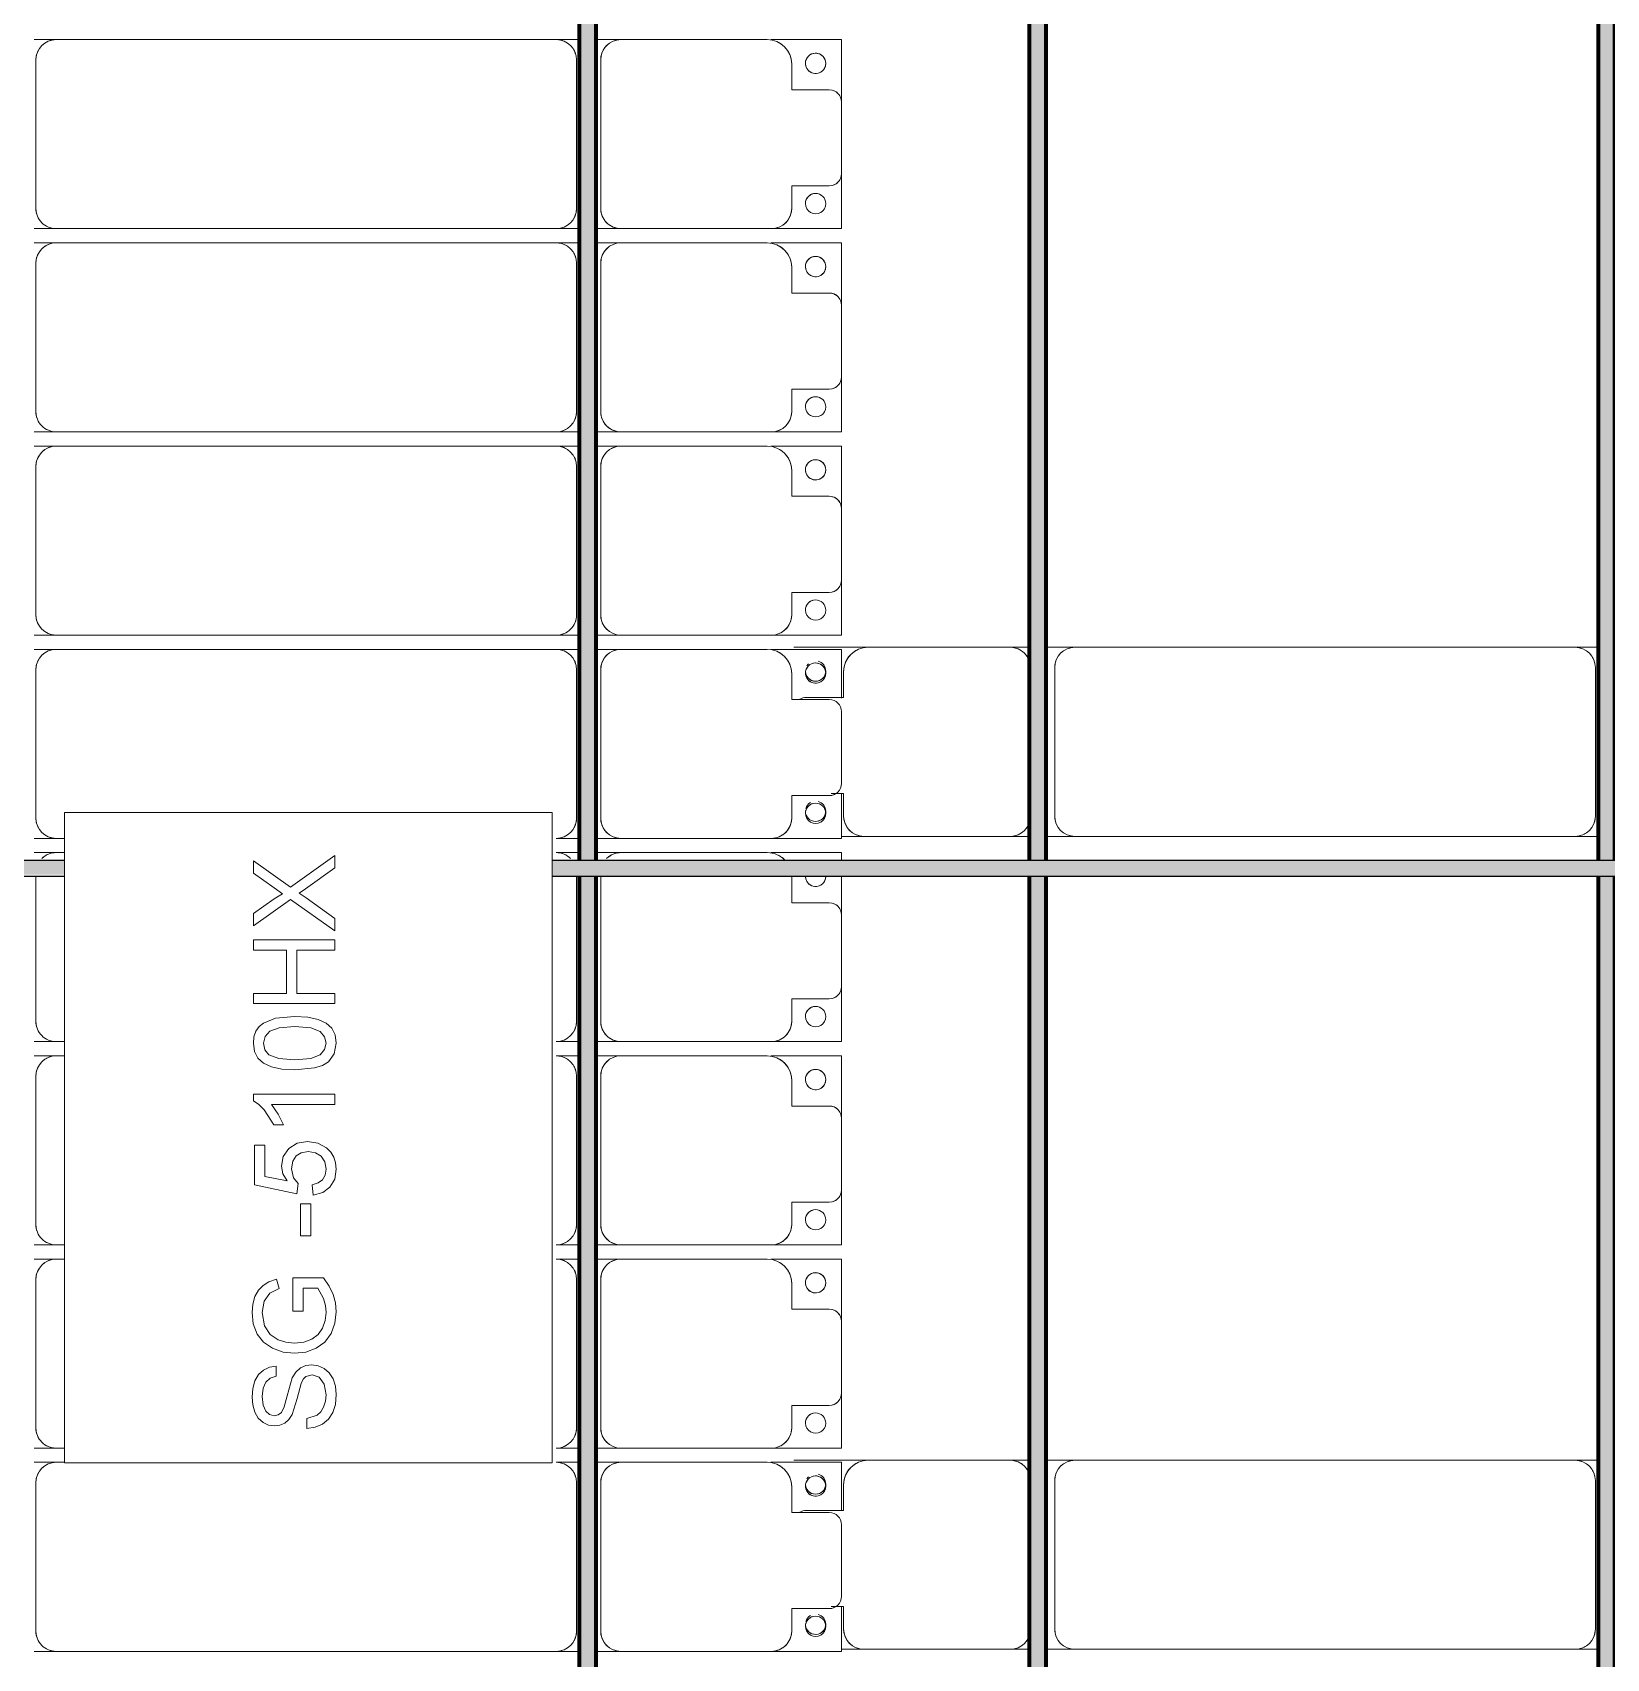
# Model space of a CAD drawing. Header units: millimetres. Extents: x -268744 to 115753, y -96240 to -10461.
# Drawn here: x -184413 to -180539, y -48571 to -44571 of the extents above; entities that cross this region are included whole.
import ezdxf

# ---------------------------------------------------------------- set-up
doc = ezdxf.new("R2010")
doc.units = ezdxf.units.MM
doc.layers.add('A-GENM', color=13, linetype='Continuous', lineweight=9)
doc.layers.add('S-BEAM', color=12, linetype='Continuous', lineweight=9)

# ---------------------------------------------------------------- blocks, each defined once
blk = doc.blocks.new('Dầm C52 - Hộp 40x60-V26-KHUNG KẾT CẤU BÈ PIN 1')
at = {"layer": 'S-BEAM', "lineweight": 25}
h = blk.add_hatch(color=4, dxfattribs=at)
h.paths.add_polyline_path([(-145811, -20), (-73437.3, -15.7), (-73437.3, 20), (-145811, 20), (-145811, -15.7)])
h.paths.add_polyline_path([(-72237.3, -20), (-593.6, -15.7), (-593.6, 20), (-72237.3, 20), (-72237.3, -15.7)])
h.paths.add_polyline_path([(606.4, -20), (72250.2, -15.7), (72250.2, 20), (606.4, 20), (606.4, -15.7)])
h.paths.add_polyline_path([(73450.2, -20), (144462.7, -15.7), (144462.7, 20), (73450.2, 20), (73450.2, -15.7)])
h.paths.add_polyline_path([(145662.7, -20), (145811, -15.7), (145811, 20), (145662.7, 20), (145662.7, -15.7)])
at = {"layer": 'S-BEAM', "color": 4, "lineweight": 25}
for p, q in [((-145811, 20), (-73437.3, 20)), ((-72237.3, 20), (-593.6, 20)), ((-73437.3, -20), (-145811, -20)), ((-593.6, -20), (-72237.3, -20))]:
    blk.add_line(p, q, dxfattribs=at)
blk = doc.blocks.new('Dải phao đi lại kèm đỡ invester - DẢI PHAO ĐI LẠI-102783-KHUNG KẾT CẤU BÈ PIN 1')
at = {"layer": 'A-GENM', "color": 7}
for p, q in [((24258.4, 1312.2), (24411.8, 1312.2)), ((24258.4, 1138.2), (24258.4, 1312.2)), ((24258.4, 1312.2), (24258.4, 1138.2)), ((24411.8, 1312.2), (24258.4, 1312.2)), ((24381.8, 1282.2), (24381.8, 1189.7)), ((24588.2, 1312.2), (24411.8, 1312.2)), ((24588.2, 1312.2), (24723.4, 1312.2)), ((24723.4, 1312.2), (24588.2, 1312.2)), ((24618.2, 1189.7), (24618.2, 1282.2)), ((24723.4, 1312.2), (24723.4, 1139.7)), ((24723.4, 1139.7), (24723.4, 1312.2)), ((24758.4, 1312.2), (24911.8, 1312.2)), ((24758.4, 1138.2), (24758.4, 1312.2)), ((24758.4, 1312.2), (24758.4, 1138.2)), ((24911.8, 1312.2), (24758.4, 1312.2)), ((24881.8, 1282.2), (24881.8, 1189.7)), ((25088.2, 1312.2), (24911.8, 1312.2)), ((25088.2, 1312.2), (25223.4, 1312.2)), ((25223.4, 1312.2), (25088.2, 1312.2)), ((25118.2, 1189.7), (25118.2, 1282.2)), ((25223.4, 1312.2), (25223.4, 1139.7)), ((25223.4, 1139.7), (25223.4, 1312.2)), ((25258.4, 1312.2), (25411.8, 1312.2)), ((25258.4, 1138.2), (25258.4, 1312.2)), ((25258.4, 1312.2), (25258.4, 1138.2)), ((25411.8, 1312.2), (25258.4, 1312.2)), ((25381.8, 1282.2), (25381.8, 1189.7)), ((25588.2, 1312.2), (25411.8, 1312.2)), ((25588.2, 1312.2), (25723.4, 1312.2)), ((25723.4, 1312.2), (25588.2, 1312.2)), ((25618.2, 1189.7), (25618.2, 1282.2)), ((25723.4, 1312.2), (25723.4, 1139.7)), ((25723.4, 1139.7), (25723.4, 1312.2)), ((25758.4, 1312.2), (25878.1, 1312.2)), ((25758.4, 1138.2), (25758.4, 1312.2)), ((25758.4, 1312.2), (25758.4, 1138.2)), ((25878.1, 1312.2), (25758.4, 1312.2)), ((25881.8, 1282.2), (25881.8, 1189.7)), ((26088.2, 1312.2), (25911.8, 1312.2)), ((26111.9, 1312.2), (26223.4, 1312.2)), ((26223.4, 1312.2), (26111.9, 1312.2)), ((26118.2, 1189.7), (26118.2, 1282.2)), ((26223.4, 1312.2), (26223.4, 1139.7)), ((26223.4, 1139.7), (26223.4, 1312.2)), ((26258.4, 1312.2), (26276.8, 1312.2)), ((26258.4, 1138.2), (26258.4, 1312.2)), ((26258.4, 1312.2), (26258.4, 1138.2)), ((26276.8, 1312.2), (26258.4, 1312.2)), ((26316.8, 1312.2), (26411.8, 1312.2)), ((26411.8, 1312.2), (26316.8, 1312.2)), ((26381.8, 1282.2), (26381.8, 1189.7)), ((26588.2, 1312.2), (26411.8, 1312.2)), ((26588.2, 1312.2), (26723.4, 1312.2)), ((26723.4, 1312.2), (26588.2, 1312.2)), ((26618.2, 1189.7), (26618.2, 1282.2)), ((26723.4, 1312.2), (26723.4, 1139.7)), ((26723.4, 1139.7), (26723.4, 1312.2)), ((26758.4, 1312.2), (26911.8, 1312.2)), ((26758.4, 1138.2), (26758.4, 1312.2)), ((26758.4, 1312.2), (26758.4, 1138.2)), ((26911.8, 1312.2), (26758.4, 1312.2)), ((26881.8, 1282.2), (26881.8, 1189.7)), ((27088.2, 1312.2), (26911.8, 1312.2)), ((27088.2, 1312.2), (27223.4, 1312.2)), ((27223.4, 1312.2), (27088.2, 1312.2)), ((27118.2, 1189.7), (27118.2, 1282.2)), ((27223.4, 1312.2), (27223.4, 1139.7)), ((27223.4, 1139.7), (27223.4, 1312.2)), ((27258.4, 1312.2), (27411.8, 1312.2)), ((27258.4, 1138.2), (27258.4, 1312.2)), ((27258.4, 1312.2), (27258.4, 1138.2)), ((27411.8, 1312.2), (27258.4, 1312.2)), ((27381.8, 1282.2), (27381.8, 1189.7)), ((27588.2, 1312.2), (27411.8, 1312.2)), ((27588.2, 1312.2), (27723.4, 1312.2)), ((27723.4, 1312.2), (27588.2, 1312.2)), ((27618.2, 1189.7), (27618.2, 1282.2)), ((27723.4, 1312.2), (27723.4, 1139.7)), ((27723.4, 1139.7), (27723.4, 1312.2)), ((27758.4, 1312.2), (27878.1, 1312.2)), ((27758.4, 1138.2), (27758.4, 1312.2)), ((27758.4, 1312.2), (27758.4, 1138.2)), ((27878.1, 1312.2), (27758.4, 1312.2)), ((27881.8, 1282.2), (27881.8, 1189.7)), ((28088.2, 1312.2), (27911.8, 1312.2)), ((28111.9, 1312.2), (28223.4, 1312.2)), ((28223.4, 1312.2), (28111.9, 1312.2)), ((28118.2, 1189.7), (28118.2, 1282.2)), ((28223.4, 1312.2), (28223.4, 1139.7)), ((28223.4, 1139.7), (28223.4, 1312.2)), ((24381.8, 1189.7), (24318.4, 1189.7)), ((24673.4, 1189.7), (24618.2, 1189.7)), ((24881.8, 1189.7), (24818.4, 1189.7)), ((25173.4, 1189.7), (25118.2, 1189.7)), ((25381.8, 1189.7), (25318.4, 1189.7)), ((25673.4, 1189.7), (25618.2, 1189.7)), ((25881.8, 1189.7), (25818.4, 1189.7)), ((26173.4, 1189.7), (26118.2, 1189.7)), ((26381.8, 1189.7), (26318.4, 1189.7)), ((26673.4, 1189.7), (26618.2, 1189.7)), ((26881.8, 1189.7), (26818.4, 1189.7)), ((27173.4, 1189.7), (27118.2, 1189.7)), ((27381.8, 1189.7), (27318.4, 1189.7)), ((27673.4, 1189.7), (27618.2, 1189.7)), ((27881.8, 1189.7), (27818.4, 1189.7)), ((28173.4, 1189.7), (28118.2, 1189.7)), ((24258.4, 1129.7), (24258.4, 769.7)), ((24723.4, 769.7), (24723.4, 1139.7)), ((24758.4, 1129.7), (24758.4, 769.7)), ((25223.4, 769.7), (25223.4, 1139.7)), ((25258.4, 1129.7), (25258.4, 769.7)), ((25723.4, 769.7), (25723.4, 1139.7)), ((25758.4, 1129.7), (25758.4, 769.7)), ((26223.4, 769.7), (26223.4, 1139.7)), ((26258.4, 1129.7), (26258.4, 769.7)), ((26723.4, 769.7), (26723.4, 1139.7)), ((26758.4, 1129.7), (26758.4, 769.7)), ((27223.4, 769.7), (27223.4, 1139.7)), ((27258.4, 1129.7), (27258.4, 769.7)), ((27723.4, 769.7), (27723.4, 1139.7)), ((27758.4, 1129.7), (27758.4, 769.7)), ((28223.4, 769.7), (28223.4, 1139.7)), ((24258.4, 707.6), (24258.4, 769.7)), ((24258.4, 707.6), (24258.4, 769.7)), ((24723.4, 769.7), (24723.4, 707.6)), ((24723.4, 769.7), (24723.4, 707.6)), ((24758.4, 707.6), (24758.4, 769.7)), ((24758.4, 707.6), (24758.4, 769.7)), ((25223.4, 769.7), (25223.4, 707.6)), ((25223.4, 769.7), (25223.4, 707.6)), ((25258.4, 707.6), (25258.4, 769.7)), ((25258.4, 707.6), (25258.4, 769.7)), ((25723.4, 769.7), (25723.4, 707.6)), ((25723.4, 769.7), (25723.4, 707.6)), ((25758.4, 707.6), (25758.4, 769.7)), ((25758.4, 707.6), (25758.4, 769.7)), ((26223.4, 769.7), (26223.4, 707.6)), ((26223.4, 769.7), (26223.4, 707.6)), ((26258.4, 707.6), (26258.4, 769.7)), ((26258.4, 707.6), (26258.4, 769.7)), ((26723.4, 769.7), (26723.4, 707.6)), ((26723.4, 769.7), (26723.4, 707.6)), ((26758.4, 707.6), (26758.4, 769.7)), ((26758.4, 707.6), (26758.4, 769.7)), ((27223.4, 769.7), (27223.4, 707.6)), ((27223.4, 769.7), (27223.4, 707.6)), ((27258.4, 707.6), (27258.4, 769.7)), ((27258.4, 707.6), (27258.4, 769.7)), ((27723.4, 769.7), (27723.4, 707.6)), ((27723.4, 769.7), (27723.4, 707.6)), ((27758.4, 707.6), (27758.4, 769.7)), ((27758.4, 707.6), (27758.4, 769.7)), ((28223.4, 769.7), (28223.4, 707.6)), ((28223.4, 769.7), (28223.4, 707.6)), ((24308.4, 719.7), (24673.4, 719.7)), ((24808.4, 719.7), (25173.4, 719.7)), ((25308.4, 719.7), (25673.4, 719.7)), ((25808.4, 719.7), (26173.4, 719.7)), ((26316.8, 719.7), (26673.4, 719.7)), ((26808.4, 719.7), (27173.4, 719.7)), ((27308.4, 719.7), (27673.4, 719.7)), ((27808.4, 719.7), (28173.4, 719.7)), ((24258.4, 610.3), (24258.4, 667.6)), ((24258.4, 610.3), (24258.4, 667.6)), ((24673.4, 660.3), (24308.4, 660.3)), ((24723.4, 667.6), (24723.4, 610.3)), ((24723.4, 667.6), (24723.4, 610.3)), ((24758.4, 610.3), (24758.4, 667.6)), ((24758.4, 610.3), (24758.4, 667.6)), ((25173.4, 660.3), (24808.4, 660.3)), ((25223.4, 667.6), (25223.4, 610.3)), ((25223.4, 667.6), (25223.4, 610.3)), ((25258.4, 610.3), (25258.4, 667.6)), ((25258.4, 610.3), (25258.4, 667.6)), ((25673.4, 660.3), (25308.4, 660.3)), ((25723.4, 667.6), (25723.4, 610.3)), ((25723.4, 667.6), (25723.4, 610.3)), ((25758.4, 610.3), (25758.4, 667.6)), ((25758.4, 610.3), (25758.4, 667.6)), ((26173.4, 660.3), (25808.4, 660.3)), ((26223.4, 667.6), (26223.4, 610.3)), ((26223.4, 667.6), (26223.4, 610.3)), ((26258.4, 610.3), (26258.4, 667.6)), ((26258.4, 610.3), (26258.4, 667.6)), ((26673.4, 660.3), (26316.8, 660.3)), ((26723.4, 667.6), (26723.4, 610.3)), ((26723.4, 667.6), (26723.4, 610.3)), ((26758.4, 610.3), (26758.4, 667.6)), ((26758.4, 610.3), (26758.4, 667.6)), ((27173.4, 660.3), (26808.4, 660.3)), ((27223.4, 667.6), (27223.4, 610.3)), ((27223.4, 667.6), (27223.4, 610.3)), ((27258.4, 610.3), (27258.4, 667.6)), ((27258.4, 610.3), (27258.4, 667.6)), ((27673.4, 660.3), (27308.4, 660.3)), ((27723.4, 667.6), (27723.4, 610.3)), ((27723.4, 667.6), (27723.4, 610.3)), ((27758.4, 610.3), (27758.4, 667.6)), ((27758.4, 610.3), (27758.4, 667.6)), ((28173.4, 660.3), (27808.4, 660.3)), ((28223.4, 667.6), (28223.4, 610.3)), ((28223.4, 667.6), (28223.4, 610.3)), ((24258.4, 610.3), (24258.4, -620.3)), ((24723.4, -620.3), (24723.4, 610.3)), ((24758.4, 610.3), (24758.4, -620.3)), ((25223.4, -620.3), (25223.4, 610.3)), ((25258.4, 610.3), (25258.4, -620.3)), ((25723.4, -620.3), (25723.4, 610.3)), ((25758.4, 610.3), (25758.4, -620.3)), ((28223.4, -620.3), (28223.4, 610.3)), ((26223.4, -620.3), (26223.4, -600)), ((26258.4, -600), (26258.4, -620.3)), ((26723.4, -620.3), (26723.4, -600)), ((26758.4, -600), (26758.4, -620.3)), ((27223.4, -620.3), (27223.4, -600)), ((27258.4, -600), (27258.4, -620.3)), ((27723.4, -620.3), (27723.4, -600)), ((27758.4, -600), (27758.4, -620.3)), ((24258.4, -674.8), (24258.4, -620.3)), ((24258.4, -674.8), (24258.4, -620.3)), ((24723.4, -620.3), (24723.4, -674.8)), ((24723.4, -620.3), (24723.4, -674.8)), ((24758.4, -674.8), (24758.4, -620.3)), ((24758.4, -674.8), (24758.4, -620.3)), ((25223.4, -620.3), (25223.4, -674.8)), ((25223.4, -620.3), (25223.4, -674.8)), ((25258.4, -674.8), (25258.4, -620.3)), ((25258.4, -674.8), (25258.4, -620.3)), ((25723.4, -620.3), (25723.4, -674.8)), ((25723.4, -620.3), (25723.4, -674.8)), ((25758.4, -674.8), (25758.4, -620.3)), ((25758.4, -674.8), (25758.4, -620.3)), ((26223.4, -620.3), (26223.4, -674.8)), ((26223.4, -620.3), (26223.4, -674.8)), ((26258.4, -674.8), (26258.4, -620.3)), ((26258.4, -674.8), (26258.4, -620.3)), ((26723.4, -620.3), (26723.4, -674.8)), ((26723.4, -620.3), (26723.4, -674.8)), ((26758.4, -674.8), (26758.4, -620.3)), ((26758.4, -674.8), (26758.4, -620.3)), ((27223.4, -620.3), (27223.4, -674.8)), ((27223.4, -620.3), (27223.4, -674.8)), ((27258.4, -674.8), (27258.4, -620.3)), ((27258.4, -674.8), (27258.4, -620.3)), ((27723.4, -620.3), (27723.4, -674.8)), ((27723.4, -620.3), (27723.4, -674.8)), ((27758.4, -674.8), (27758.4, -620.3)), ((27758.4, -674.8), (27758.4, -620.3)), ((28223.4, -620.3), (28223.4, -674.8)), ((28223.4, -620.3), (28223.4, -674.8)), ((24308.4, -670.3), (24673.4, -670.3)), ((24808.4, -670.3), (25173.4, -670.3)), ((25308.4, -670.3), (25673.4, -670.3)), ((25808.4, -670.3), (26173.4, -670.3)), ((26316.8, -670.3), (26673.4, -670.3)), ((26808.4, -670.3), (27173.4, -670.3)), ((27308.4, -670.3), (27673.4, -670.3)), ((27808.4, -670.3), (28173.4, -670.3))]:
    blk.add_line(p, q, dxfattribs=at)
for centre, radius, start, end in [((24411.8, 1282.2), 30, 90, 180), ((24411.8, 1282.2), 30, 105, 165), ((24411.8, 1282.2), 30, 135, 165), ((24411.8, 1282.2), 30, 135, 165), ((24588.2, 1282.2), 30, 0, 90), ((24588.2, 1282.2), 30, 60, 75), ((24588.2, 1282.2), 30, 15, 75), ((24588.2, 1282.2), 30, 60, 75), ((24588.2, 1282.2), 30, 15, 30), ((24588.2, 1282.2), 30, 15, 30), ((24911.8, 1282.2), 30, 90, 180), ((24911.8, 1282.2), 30, 105, 165), ((24911.8, 1282.2), 30, 135, 165), ((24911.8, 1282.2), 30, 135, 165), ((25088.2, 1282.2), 30, 0, 90), ((25088.2, 1282.2), 30, 60, 75), ((25088.2, 1282.2), 30, 15, 75), ((25088.2, 1282.2), 30, 60, 75), ((25088.2, 1282.2), 30, 15, 30), ((25088.2, 1282.2), 30, 15, 30), ((25411.8, 1282.2), 30, 90, 180), ((25411.8, 1282.2), 30, 105, 165), ((25411.8, 1282.2), 30, 139.6216, 165), ((25411.8, 1282.2), 30, 139.6216, 165), ((25588.2, 1282.2), 30, 0, 90), ((25588.2, 1282.2), 30, 60, 75), ((25588.2, 1282.2), 30, 15, 75), ((25588.2, 1282.2), 30, 60, 75), ((25588.2, 1282.2), 30, 15, 30), ((25588.2, 1282.2), 30, 15, 30), ((25911.8, 1282.2), 30, 90, 180), ((26088.2, 1282.2), 30, 0, 90), ((26088.2, 1282.2), 30, 15, 30), ((26088.2, 1282.2), 30, 15, 30), ((26411.8, 1282.2), 30, 90, 180), ((26411.8, 1282.2), 30, 105, 165), ((26411.8, 1282.2), 30, 135, 165), ((26411.8, 1282.2), 30, 135, 165), ((26588.2, 1282.2), 30, 0, 90), ((26588.2, 1282.2), 30, 60, 75), ((26588.2, 1282.2), 30, 15, 75), ((26588.2, 1282.2), 30, 60, 75), ((26588.2, 1282.2), 30, 15, 30), ((26588.2, 1282.2), 30, 15, 30), ((26911.8, 1282.2), 30, 90, 180), ((26911.8, 1282.2), 30, 105, 165), ((26911.8, 1282.2), 30, 135, 165), ((26911.8, 1282.2), 30, 135, 165), ((27088.2, 1282.2), 30, 0, 90), ((27088.2, 1282.2), 30, 60, 75), ((27088.2, 1282.2), 30, 15, 75), ((27088.2, 1282.2), 30, 60, 75), ((27088.2, 1282.2), 30, 15, 30), ((27088.2, 1282.2), 30, 15, 30), ((27411.8, 1282.2), 30, 90, 180), ((27411.8, 1282.2), 30, 105, 165), ((27411.8, 1282.2), 30, 135, 165), ((27411.8, 1282.2), 30, 135, 165), ((27588.2, 1282.2), 30, 0, 90), ((27588.2, 1282.2), 30, 60, 75), ((27588.2, 1282.2), 30, 15, 75), ((27588.2, 1282.2), 30, 60, 75), ((27588.2, 1282.2), 30, 15, 30), ((27588.2, 1282.2), 30, 15, 30), ((27911.8, 1282.2), 30, 90, 180), ((28088.2, 1282.2), 30, 0, 90), ((28088.2, 1282.2), 30, 15, 30), ((28088.2, 1282.2), 30, 15, 30), ((24316.8, 1248.6), 25, 90, 270), ((24316.8, 1248.6), 25, 90, 255), ((24316.8, 1248.6), 25, 270, 90), ((24316.8, 1248.6), 25, 300, 90), ((24661.8, 1248.6), 25, 90, 270), ((24661.8, 1248.6), 25, 90, 180), ((24661.8, 1248.6), 25, 195, 255), ((24661.8, 1248.6), 25, 270, 90), ((24661.8, 1248.6), 25, 270, 90), ((24816.8, 1248.6), 25, 90, 270), ((24816.8, 1248.6), 25, 90, 255), ((24816.8, 1248.6), 25, 270, 90), ((24816.8, 1248.6), 25, 300, 90), ((25161.8, 1248.6), 25, 90, 270), ((25161.8, 1248.6), 25, 90, 180), ((25161.8, 1248.6), 25, 195, 255), ((25161.8, 1248.6), 25, 270, 90), ((25161.8, 1248.6), 25, 270, 90), ((25316.8, 1248.6), 25, 90, 270), ((25316.8, 1248.6), 25, 90, 255), ((25316.8, 1248.6), 25, 270, 90), ((25316.8, 1248.6), 25, 300, 90), ((25661.8, 1248.6), 25, 90, 270), ((25661.8, 1248.6), 25, 90, 180), ((25661.8, 1248.6), 25, 195, 255), ((25661.8, 1248.6), 25, 270, 90), ((25661.8, 1248.6), 25, 270, 90), ((25816.8, 1248.6), 25, 90, 270), ((25816.8, 1248.6), 25, 90, 255), ((25816.8, 1248.6), 25, 270, 90), ((25816.8, 1248.6), 25, 300, 90), ((26161.8, 1248.6), 25, 90, 270), ((26161.8, 1248.6), 25, 90, 180), ((26161.8, 1248.6), 25, 195, 255), ((26161.8, 1248.6), 25, 270, 90), ((26161.8, 1248.6), 25, 270, 90), ((26316.8, 1248.6), 25, 270, 90), ((26316.8, 1248.6), 25, 300, 90), ((26661.8, 1248.6), 25, 90, 270), ((26661.8, 1248.6), 25, 90, 180), ((26661.8, 1248.6), 25, 195, 255), ((26661.8, 1248.6), 25, 270, 90), ((26661.8, 1248.6), 25, 270, 90), ((26816.8, 1248.6), 25, 90, 270), ((26816.8, 1248.6), 25, 90, 255), ((26816.8, 1248.6), 25, 270, 90), ((26816.8, 1248.6), 25, 300, 90), ((27161.8, 1248.6), 25, 90, 270), ((27161.8, 1248.6), 25, 90, 180), ((27161.8, 1248.6), 25, 195, 255), ((27161.8, 1248.6), 25, 270, 90), ((27161.8, 1248.6), 25, 270, 90), ((27316.8, 1248.6), 25, 90, 270), ((27316.8, 1248.6), 25, 90, 255), ((27316.8, 1248.6), 25, 270, 90), ((27316.8, 1248.6), 25, 300, 90), ((27661.8, 1248.6), 25, 90, 270), ((27661.8, 1248.6), 25, 90, 180), ((27661.8, 1248.6), 25, 195, 255), ((27661.8, 1248.6), 25, 270, 90), ((27661.8, 1248.6), 25, 270, 90), ((27816.8, 1248.6), 25, 90, 270), ((27816.8, 1248.6), 25, 90, 255), ((27816.8, 1248.6), 25, 270, 90), ((27816.8, 1248.6), 25, 300, 90), ((28161.8, 1248.6), 25, 90, 270), ((28161.8, 1248.6), 25, 90, 180), ((28161.8, 1248.6), 25, 195, 255), ((28161.8, 1248.6), 25, 270, 90), ((28161.8, 1248.6), 25, 270, 90), ((24316.8, 1248.6), 25, 270, 285), ((24816.8, 1248.6), 25, 270, 285), ((25316.8, 1248.6), 25, 270, 285), ((25816.8, 1248.6), 25, 270, 285), ((26316.8, 1248.6), 25, 270, 285), ((26816.8, 1248.6), 25, 270, 285), ((27316.8, 1248.6), 25, 270, 285), ((27816.8, 1248.6), 25, 270, 285), ((28161.8, 1248.6), 25, 264.1734, 270), ((24318.4, 1129.7), 60, 90, 180), ((24318.4, 1129.7), 60, 90, 150), ((24673.4, 1139.7), 50, 0, 90), ((24673.4, 1139.7), 50, 15, 90), ((24818.4, 1129.7), 60, 90, 180), ((24818.4, 1129.7), 60, 90, 150), ((25173.4, 1139.7), 50, 0, 90), ((25173.4, 1139.7), 50, 15, 90), ((25318.4, 1129.7), 60, 90, 180), ((25318.4, 1129.7), 60, 90, 150), ((25673.4, 1139.7), 50, 360, 90), ((25673.4, 1139.7), 50, 15, 90), ((25818.4, 1129.7), 60, 90, 180), ((25818.4, 1129.7), 60, 90, 150), ((26173.4, 1139.7), 50, 360, 90), ((26173.4, 1139.7), 50, 15, 90), ((26318.4, 1129.7), 60, 135, 180), ((26318.4, 1129.7), 60, 135, 150), ((26673.4, 1139.7), 50, 360, 90), ((26673.4, 1139.7), 50, 15, 90), ((26818.4, 1129.7), 60, 90, 180), ((26818.4, 1129.7), 60, 90, 150), ((27173.4, 1139.7), 50, 360, 90), ((27173.4, 1139.7), 50, 15, 90), ((27318.4, 1129.7), 60, 90, 180), ((27318.4, 1129.7), 60, 90, 150), ((27673.4, 1139.7), 50, 360, 90), ((27673.4, 1139.7), 50, 15, 90), ((27818.4, 1129.7), 60, 90, 180), ((27818.4, 1129.7), 60, 90, 150), ((28173.4, 1139.7), 50, 360, 90), ((28173.4, 1139.7), 50, 15, 90), ((24308.4, 769.7), 50, 180, 270), ((24673.4, 769.7), 50, 270, 0), ((24808.4, 769.7), 50, 180, 270), ((25173.4, 769.7), 50, 270, 0), ((25308.4, 769.7), 50, 180, 270), ((25673.4, 769.7), 50, 270, 360), ((25808.4, 769.7), 50, 180, 270), ((26173.4, 769.7), 50, 270, 360), ((26308.4, 769.7), 50, 180, 225), ((26673.4, 769.7), 50, 270, 0), ((26808.4, 769.7), 50, 180, 270), ((27173.4, 769.7), 50, 270, 360), ((27308.4, 769.7), 50, 180, 270), ((27673.4, 769.7), 50, 270, 360), ((27808.4, 769.7), 50, 180, 270), ((28173.4, 769.7), 50, 270, 360), ((24308.4, 769.7), 50, 195, 270), ((24673.4, 769.7), 50, 270, 345), ((24808.4, 769.7), 50, 195, 270), ((25173.4, 769.7), 50, 270, 345), ((25308.4, 769.7), 50, 195, 270), ((25673.4, 769.7), 50, 270, 345), ((25808.4, 769.7), 50, 195, 270), ((26173.4, 769.7), 50, 270, 345), ((26308.4, 769.7), 50, 195, 225), ((26673.4, 769.7), 50, 270, 345), ((26808.4, 769.7), 50, 195, 270), ((27173.4, 769.7), 50, 270, 345), ((27308.4, 769.7), 50, 195, 270), ((27673.4, 769.7), 50, 270, 345), ((27808.4, 769.7), 50, 195, 270), ((28173.4, 769.7), 50, 270, 345), ((24308.4, 610.3), 50, 90, 180), ((24308.4, 610.3), 50, 105, 120), ((24673.4, 610.3), 50, 0, 90), ((24673.4, 610.3), 50, 60, 90), ((24808.4, 610.3), 50, 90, 180), ((24808.4, 610.3), 50, 105, 120), ((25173.4, 610.3), 50, 0, 90), ((25173.4, 610.3), 50, 60, 90), ((25308.4, 610.3), 50, 90, 180), ((25308.4, 610.3), 50, 105, 120), ((25673.4, 610.3), 50, 360, 90), ((25673.4, 610.3), 50, 60, 90), ((25808.4, 610.3), 50, 90, 180), ((25808.4, 610.3), 50, 105, 120), ((26173.4, 610.3), 50, 0, 90), ((26173.4, 610.3), 50, 60, 90), ((26308.4, 610.3), 50, 135, 180), ((26673.4, 610.3), 50, 0, 90), ((26673.4, 610.3), 50, 60, 90), ((26808.4, 610.3), 50, 90, 180), ((26808.4, 610.3), 50, 105, 120), ((27173.4, 610.3), 50, 0, 90), ((27173.4, 610.3), 50, 60, 90), ((27308.4, 610.3), 50, 90, 180), ((27308.4, 610.3), 50, 105, 120), ((27673.4, 610.3), 50, 0, 90), ((27673.4, 610.3), 50, 60, 90), ((27808.4, 610.3), 50, 90, 180), ((27808.4, 610.3), 50, 105, 120), ((28173.4, 610.3), 50, 0, 90), ((28173.4, 610.3), 50, 60, 90), ((24308.4, 610.3), 50, 150, 180), ((24673.4, 610.3), 50, 15, 30), ((24808.4, 610.3), 50, 150, 180), ((25173.4, 610.3), 50, 15, 30), ((25308.4, 610.3), 50, 150, 180), ((25673.4, 610.3), 50, 15, 30), ((25808.4, 610.3), 50, 150, 180), ((26173.4, 610.3), 50, 15, 30), ((26308.4, 610.3), 50, 150, 180), ((26673.4, 610.3), 50, 15, 30), ((26808.4, 610.3), 50, 150, 180), ((27173.4, 610.3), 50, 15, 30), ((27308.4, 610.3), 50, 150, 180), ((27673.4, 610.3), 50, 15, 30), ((27808.4, 610.3), 50, 150, 180), ((28173.4, 610.3), 50, 15, 30), ((24308.4, -620.3), 50, 180, 270), ((24308.4, -620.3), 50, 195, 225), ((24673.4, -620.3), 50, 270, 0), ((24673.4, -620.3), 50, 330, 0), ((24808.4, -620.3), 50, 180, 270), ((24808.4, -620.3), 50, 195, 225), ((25173.4, -620.3), 50, 270, 0), ((25173.4, -620.3), 50, 330, 0), ((25308.4, -620.3), 50, 180, 270), ((25308.4, -620.3), 50, 195, 225), ((25673.4, -620.3), 50, 270, 360), ((25673.4, -620.3), 50, 330, 360), ((25808.4, -620.3), 50, 180, 270), ((25808.4, -620.3), 50, 195, 225), ((26173.4, -620.3), 50, 270, 360), ((26173.4, -620.3), 50, 330, 360), ((26308.4, -620.3), 50, 180, 225), ((26308.4, -620.3), 50, 195, 225), ((26673.4, -620.3), 50, 270, 0), ((26673.4, -620.3), 50, 330, 0), ((26808.4, -620.3), 50, 180, 270), ((26808.4, -620.3), 50, 195, 226.6449), ((27173.4, -620.3), 50, 270, 0), ((27173.4, -620.3), 50, 330, 0), ((27308.4, -620.3), 50, 180, 270), ((27308.4, -620.3), 50, 195, 225), ((27673.4, -620.3), 50, 270, 0), ((27673.4, -620.3), 50, 330, 0), ((27808.4, -620.3), 50, 180, 270), ((27808.4, -620.3), 50, 195, 225), ((28173.4, -620.3), 50, 270, 0), ((28173.4, -620.3), 50, 330, 0), ((24308.4, -620.3), 50, 240, 270), ((24673.4, -620.3), 50, 270, 300), ((24808.4, -620.3), 50, 240, 270), ((25173.4, -620.3), 50, 270, 300), ((25308.4, -620.3), 50, 240, 270), ((25673.4, -620.3), 50, 270, 300), ((25808.4, -620.3), 50, 240, 270), ((26173.4, -620.3), 50, 270, 300), ((26673.4, -620.3), 50, 270, 300), ((26808.4, -620.3), 50, 240, 270), ((27173.4, -620.3), 50, 270, 300), ((27308.4, -620.3), 50, 240, 270), ((27673.4, -620.3), 50, 270, 300), ((27808.4, -620.3), 50, 240, 270), ((28173.4, -620.3), 50, 270, 300)]:
    blk.add_arc(centre, radius, start, end, dxfattribs=at)
blk = doc.blocks.new('Dầm C52 - Dầm C52-102503-KHUNG KẾT CẤU BÈ PIN 1')
at = {"layer": 'S-BEAM', "lineweight": 140}
h = blk.add_hatch(color=1, dxfattribs=at)
h.paths.add_polyline_path([(-25480.9, 20), (-25480.9, -20), (-25440.9, -20), (-25440.9, 20)])
h.paths.add_polyline_path([(-25400.9, 20), (-25400.9, -20), (-19440.9, -20), (-19443, 20), (-24983.5, 20)])
h.paths.add_polyline_path([(-19400.9, 20), (-19400.9, -20), (-13440.9, -20), (-13440.9, 20), (-17596.2, 20)])
h.paths.add_polyline_path([(-13400.9, -20), (-7440.9, -20), (-7440.9, 20), (-13400.9, 20)])
h.paths.add_polyline_path([(-7400.9, -20), (-1440.9, -20), (-1440.9, 20), (-7400.9, 20)])
h.paths.add_polyline_path([(-1400.9, -20), (4559.1, -20), (4559.1, 20), (-1400.9, 20)])
h.paths.add_polyline_path([(4599.1, -20), (10559.1, -20), (10559.1, 20), (4599.1, 20)])
h.paths.add_polyline_path([(10599.1, 20), (10599.1, -20), (16559.1, -20), (16559.1, 20), (11952.8, 20)])
h.paths.add_polyline_path([(16599.1, -20), (22559.1, -20), (22559.1, 20), (16599.1, 20)])
h.paths.add_polyline_path([(22599.1, -20), (25259.1, -20), (25259.1, 20), (22599.1, 20)])
h.paths.add_polyline_path([(25299.1, -20), (25441.8, -20), (25441.8, 20), (25299.1, 20)])
at = {"layer": 'S-BEAM', "color": 1, "lineweight": 140}
for p, q in [((-7400.9, 20), (-1440.9, 20)), ((-1400.9, 20), (4559.1, 20)), ((-1440.9, -20), (-7400.9, -20)), ((4559.1, -20), (-1400.9, -20))]:
    blk.add_line(p, q, dxfattribs=at)
blk = doc.blocks.new('Dầm C52 - Dầm C52-102502-KHUNG KẾT CẤU BÈ PIN 1')
at = {"layer": 'S-BEAM', "lineweight": 140}
h = blk.add_hatch(color=1, dxfattribs=at)
h.paths.add_polyline_path([(-25480.9, 20), (-25480.9, -20), (-25440.9, -20), (-25440.9, 20)])
h.paths.add_polyline_path([(-25400.9, 20), (-25400.9, -20), (-19440.9, -20), (-19443, 20), (-24983.5, 20)])
h.paths.add_polyline_path([(-19400.9, 20), (-19400.9, -20), (-13440.9, -20), (-13440.9, 20), (-18981.3, 20)])
h.paths.add_polyline_path([(-13400.9, -20), (-7440.9, -20), (-7440.9, 20), (-13400.9, 20)])
h.paths.add_polyline_path([(-7400.9, -20), (-1440.9, -20), (-1440.9, 20), (-7400.9, 20)])
h.paths.add_polyline_path([(-1400.9, -20), (4559.1, -20), (4559.1, 20), (-1400.9, 20)])
h.paths.add_polyline_path([(4599.1, 20), (4599.1, -20), (10559.1, -20), (10559.1, 20), (5027.2, 20)])
h.paths.add_polyline_path([(10599.1, -20), (16559.1, -20), (16559.1, 20), (10599.1, 20)])
h.paths.add_polyline_path([(16599.1, 20), (16599.1, -20), (22559.1, -20), (22559.1, 20), (17031.5, 20)])
h.paths.add_polyline_path([(22599.1, -20), (25259.1, -20), (25259.1, 20), (22599.1, 20)])
h.paths.add_polyline_path([(25299.1, -20), (25480.9, -20), (25480.9, 20), (25299.1, 20)])
at = {"layer": 'S-BEAM', "color": 1, "lineweight": 140}
for p, q in [((-7400.9, 20), (-1440.9, 20)), ((-1400.9, 20), (4559.1, 20)), ((-1440.9, -20), (-7400.9, -20)), ((4559.1, -20), (-1400.9, -20))]:
    blk.add_line(p, q, dxfattribs=at)
blk = doc.blocks.new('Dai phao do pin - DẢI PHAO ĐỠ PIN-V40-KHUNG KẾT CẤU BÈ PIN 1')
at = {"layer": 'A-GENM', "color": 7}
for p, q in [((-1312.2, 241.6), (-1129.7, 241.6)), ((-1129.7, 241.6), (-1312.2, 241.6)), ((-779.7, 241.6), (-1129.7, 241.6)), ((-779.7, 241.6), (-732.4, 241.6)), ((-779.7, 241.6), (-732.4, 241.6)), ((-692.4, 241.6), (-620.3, 241.6)), ((-692.4, 241.6), (-620.3, 241.6)), ((610.3, 241.6), (-620.3, 241.6)), ((610.3, 241.6), (667.6, 241.6)), ((610.3, 241.6), (667.6, 241.6)), ((-1189.7, 181.6), (-1189.7, 118.2)), ((-670.3, 191.6), (-670.3, -173.4)), ((660.3, -173.4), (660.3, 191.6)), ((-1189.7, 118.2), (-1282.2, 118.2)), ((-1220.1, -118.2), (-1189.7, -118.2)), ((-1189.7, -118.2), (-1189.7, -173.4)), ((-1139.7, -223.4), (-1195.8, -223.4)), ((-1195.8, -223.4), (-1139.7, -223.4)), ((-1139.7, -223.4), (-779.7, -223.4)), ((-732.4, -223.4), (-779.7, -223.4)), ((-732.4, -223.4), (-779.7, -223.4)), ((-620.3, -223.4), (-692.4, -223.4)), ((-620.3, -223.4), (-692.4, -223.4)), ((-620.3, -223.4), (610.3, -223.4)), ((667.6, -223.4), (610.3, -223.4)), ((667.6, -223.4), (610.3, -223.4))]:
    blk.add_line(p, q, dxfattribs=at)
for centre, radius, start, end in [((-1129.7, 181.6), 60, 90, 180), ((-779.7, 191.6), 50, 30, 90), ((-620.3, 191.6), 50, 90, 180), ((610.3, 191.6), 50, 360, 90), ((610.3, 191.6), 50, 60, 90), ((-1258.6, 183.2), 25, 135, 150), ((-1258.6, 183.2), 25, 135, 150), ((-1258.6, 183.2), 25, 0, 75), ((-1258.6, 183.2), 25, 0, 75), ((-1129.7, 181.6), 60, 120, 180), ((-779.7, 191.6), 50, 30, 72.525), ((-620.3, 191.6), 50, 150, 180), ((-620.3, 191.6), 50, 105, 135), ((610.3, 191.6), 50, 15, 30), ((-1258.6, 183.2), 25, 180, 0), ((-1258.6, 183.2), 25, 180, 300), ((-1258.6, 183.2), 25, 330, 360), ((-1282.2, 88.2), 30, 90, 120), ((-1258.6, -161.8), 25, 120, 165), ((-1258.6, -161.8), 25, 120, 165), ((-1258.6, -161.8), 25, 0, 75), ((-1258.6, -161.8), 25, 0, 75), ((-1258.6, -161.8), 25, 185.7645, 0), ((-1258.6, -161.8), 25, 185.7645, 270), ((-1258.6, -161.8), 25, 285, 360), ((-1139.7, -173.4), 50, 180, 270), ((-1139.7, -173.4), 50, 180, 255), ((-779.7, -173.4), 50, 270, 330), ((-779.7, -173.4), 50, 287.475, 330), ((-620.3, -173.4), 50, 180, 270), ((-620.3, -173.4), 50, 180, 210), ((610.3, -173.4), 50, 270, 360), ((610.3, -173.4), 50, 330, 360), ((-620.3, -173.4), 50, 240, 270), ((610.3, -173.4), 50, 285, 300)]:
    blk.add_arc(centre, radius, start, end, dxfattribs=at)
blk = doc.blocks.new('Dai phao do pin - DẢI PHAO ĐỠ PIN-V41-KHUNG KẾT CẤU BÈ PIN 1')
at = {"layer": 'A-GENM', "color": 7}
for p, q in [((-1312.2, 241.6), (-1129.7, 241.6)), ((-1129.7, 241.6), (-1312.2, 241.6)), ((-779.7, 241.6), (-1129.7, 241.6)), ((-779.7, 241.6), (-732.4, 241.6)), ((-779.7, 241.6), (-732.4, 241.6)), ((-692.4, 241.6), (-620.3, 241.6)), ((-692.4, 241.6), (-620.3, 241.6)), ((610.3, 241.6), (-620.3, 241.6)), ((610.3, 241.6), (667.6, 241.6)), ((610.3, 241.6), (667.6, 241.6)), ((-1189.7, 181.6), (-1189.7, 118.2)), ((-670.3, 191.6), (-670.3, -173.4)), ((660.3, -173.4), (660.3, 191.6)), ((-1189.7, 118.2), (-1282.2, 118.2)), ((-1220.1, -118.2), (-1189.7, -118.2)), ((-1189.7, -118.2), (-1189.7, -173.4)), ((-1139.7, -223.4), (-1195.8, -223.4)), ((-1195.8, -223.4), (-1139.7, -223.4)), ((-1139.7, -223.4), (-779.7, -223.4)), ((-732.4, -223.4), (-779.7, -223.4)), ((-732.4, -223.4), (-779.7, -223.4)), ((-620.3, -223.4), (-692.4, -223.4)), ((-620.3, -223.4), (-692.4, -223.4)), ((-620.3, -223.4), (610.3, -223.4)), ((667.6, -223.4), (610.3, -223.4)), ((667.6, -223.4), (610.3, -223.4))]:
    blk.add_line(p, q, dxfattribs=at)
for centre, radius, start, end in [((-1129.7, 181.6), 60, 90, 180), ((-779.7, 191.6), 50, 30, 90), ((-620.3, 191.6), 50, 90, 180), ((610.3, 191.6), 50, 360, 90), ((610.3, 191.6), 50, 60, 90), ((-1258.6, 183.2), 25, 135, 150), ((-1258.6, 183.2), 25, 135, 150), ((-1258.6, 183.2), 25, 0, 75), ((-1258.6, 183.2), 25, 0, 75), ((-1129.7, 181.6), 60, 120, 180), ((-779.7, 191.6), 50, 30, 72.525), ((-620.3, 191.6), 50, 150, 180), ((-620.3, 191.6), 50, 105, 135), ((610.3, 191.6), 50, 15, 30), ((-1258.6, 183.2), 25, 180, 0), ((-1258.6, 183.2), 25, 180, 300), ((-1258.6, 183.2), 25, 330, 360), ((-1282.2, 88.2), 30, 90, 120), ((-1258.6, -161.8), 25, 120, 165), ((-1258.6, -161.8), 25, 120, 165), ((-1258.6, -161.8), 25, 0, 75), ((-1258.6, -161.8), 25, 0, 75), ((-1258.6, -161.8), 25, 180, 0), ((-1258.6, -161.8), 25, 180, 270), ((-1258.6, -161.8), 25, 285, 360), ((-1139.7, -173.4), 50, 180, 270), ((-1139.7, -173.4), 50, 180, 255), ((-779.7, -173.4), 50, 270, 330), ((-779.7, -173.4), 50, 287.475, 330), ((-620.3, -173.4), 50, 180, 270), ((-620.3, -173.4), 50, 180, 210), ((610.3, -173.4), 50, 270, 360), ((610.3, -173.4), 50, 330, 360), ((-620.3, -173.4), 50, 240, 270), ((610.3, -173.4), 50, 285, 300)]:
    blk.add_arc(centre, radius, start, end, dxfattribs=at)
blk = doc.blocks.new('Invester - SG -510HX-20237-KHUNG KẾT CẤU BÈ PIN 1')
at = {"layer": 'A-GENM', "color": 7}
for p, q in [((800, 600), (-800, 600)), ((-800, 600), (-800, -600)), ((800, -600), (800, 600)), ((-690.2, 123), (-700.9, 111.3)), ((-675.5, 131.4), (-690.2, 123)), ((-657.8, 136.5), (-675.5, 131.4)), ((-638.3, 138.2), (-657.8, 136.5)), ((-617.1, 136.5), (-638.3, 138.2)), ((-598.5, 131.1), (-617.1, 136.5)), ((-583.3, 122.2), (-598.5, 131.1)), ((-572, 110), (-583.3, 122.2)), ((-483.3, 125.9), (-503.5, 110.4)), ((-458.6, 135.2), (-483.3, 125.9)), ((-430.4, 138.2), (-458.6, 135.2)), ((-409.7, 136.5), (-430.4, 138.2)), ((-391.1, 131.1), (-409.7, 136.5)), ((-375.4, 122.6), (-391.1, 131.1)), ((-363.6, 111.2), (-375.4, 122.6)), ((-116.3, 132), (-138.3, 28.4)), ((-19, 132), (-116.3, 132)), ((-19, 106.9), (-19, 132)), ((81.5, 122), (68, 108.4)), ((90.4, 135.1), (81.5, 122)), ((106.6, 135.1), (90.4, 135.1)), ((106.6, -65.8), (106.6, 135.1)), ((195.5, 124.2), (182.8, 110.4)), ((212, 132.4), (195.5, 124.2)), ((232.1, 135.1), (212, 132.4)), ((247.6, 133.5), (232.1, 135.1)), ((261.5, 128.6), (247.6, 133.5)), ((273.1, 120.7), (261.5, 128.6)), ((281.7, 110), (273.1, 120.7)), ((354.6, 135.1), (329.5, 135.1)), ((329.5, 135.1), (329.5, -65.8)), ((354.6, 53.5), (354.6, 135.1)), ((486.4, 135.1), (461.3, 135.1)), ((461.3, 135.1), (461.3, 53.5)), ((486.4, -65.8), (486.4, 135.1)), ((551, 135.1), (521, 135.1)), ((521, 135.1), (585.8, 43.7)), ((587.6, 83.6), (551, 135.1)), ((650.5, 135.1), (614.3, 84)), ((616.2, 43.3), (681.1, 135.1)), ((681.1, 135.1), (650.5, 135.1)), ((-707.5, 97.6), (-709.6, 82.9)), ((-709.6, 82.9), (-707.9, 69.8)), ((-700.9, 111.3), (-707.5, 97.6)), ((-684.5, 83.7), (-681.7, 95)), ((-682.5, 74), (-684.5, 83.7)), ((-681.7, 95), (-673.2, 104.5)), ((-673.2, 104.5), (-658.6, 111)), ((-658.6, 111), (-637.3, 113.1)), ((-637.3, 113.1), (-616.4, 111)), ((-616.4, 111), (-601.4, 104.4)), ((-601.4, 104.4), (-591.8, 93.6)), ((-591.8, 93.6), (-587.2, 78.6)), ((-564.9, 95.2), (-572, 110)), ((-562.1, 78.6), (-564.9, 95.2)), ((-518.5, 88.3), (-527.6, 62)), ((-503.5, 110.4), (-518.5, 88.3)), ((-497.7, 74.1), (-484.8, 93.5)), ((-484.8, 93.5), (-462.9, 107.7)), ((-462.9, 107.7), (-430.8, 113.1)), ((-430.8, 113.1), (-402.5, 108.1)), ((-402.5, 108.1), (-383, 94.7)), ((-383, 94.7), (-371.5, 71.5)), ((-354.8, 96.6), (-363.6, 111.2)), ((-348.4, 78), (-354.8, 96.6)), ((-106.8, 51.5), (-96, 106.9)), ((-96, 106.9), (-19, 106.9)), ((68, 108.4), (31.2, 84.9)), ((31.2, 84.9), (31.2, 61.1)), ((57.7, 73.8), (81.5, 90.8)), ((81.5, 90.8), (81.5, -65.8)), ((173.6, 90.8), (168.1, 65.2)), ((182.8, 110.4), (173.6, 90.8)), ((194.4, 72.1), (203.5, 96.6)), ((203.5, 96.6), (216.1, 106.6)), ((216.1, 106.6), (231.9, 110)), ((231.9, 110), (248.5, 106.2)), ((248.5, 106.2), (261.6, 94.7)), ((261.6, 94.7), (270.1, 71.7)), ((293.5, 80.2), (281.7, 110)), ((298.1, 33), (293.5, 80.2)), ((599.9, 63.5), (587.6, 83.6)), ((614.3, 84), (599.9, 63.5)), ((-707.9, 69.8), (-702.6, 58)), ((-702.6, 58), (-693.7, 47.7)), ((-693.7, 47.7), (-681.2, 39.3)), ((-676.5, 66.2), (-682.5, 74)), ((-662.3, 59.3), (-676.5, 66.2)), ((-635.5, 52.2), (-662.3, 59.3)), ((-591.1, 39.6), (-635.5, 52.2)), ((-587.2, 78.6), (-562.1, 78.6)), ((-527.6, 62), (-530.7, 33.7)), ((-505.6, 34.7), (-503.6, 55.2)), ((-503.6, 55.2), (-497.7, 74.1)), ((-371.5, 71.5), (-348.4, 78)), ((-88.9, 62.4), (-106.8, 51.5)), ((-99.1, 36.6), (-77, 40.9)), ((-70.1, 66), (-88.9, 62.4)), ((-77, 40.9), (-58.4, 38.2)), ((-46.6, 61.5), (-70.1, 66)), ((-27.1, 48), (-46.6, 61.5)), ((-14, 27.5), (-27.1, 48)), ((31.2, 61.1), (57.7, 73.8)), ((168.1, 65.2), (166.2, 33)), ((191.3, 33.1), (194.4, 72.1)), ((270.1, 71.7), (273, 33.1)), ((461.3, 53.5), (354.6, 53.5)), ((585.8, 43.7), (508.4, -65.8)), ((693.6, -65.8), (616.2, 43.3)), ((-715.9, 3.3), (-712.9, -17)), ((-690.8, 3.3), (-715.9, 3.3)), ((-682.7, -21.9), (-690.8, 3.3)), ((-681.2, 39.3), (-641.9, 26.9)), ((-641.9, 26.9), (-605.3, 17.3)), ((-605.3, 17.3), (-594.6, 12.1)), ((-594.6, 12.1), (-588.2, 5.9)), ((-576.8, 30.5), (-591.1, 39.6)), ((-588.2, 5.9), (-584.1, -9.8)), ((-566.8, 19.3), (-576.8, 30.5)), ((-560.9, 6), (-566.8, 19.3)), ((-558.9, -9.1), (-560.9, 6)), ((-530.7, 33.7), (-527.6, 5.6)), ((-527.6, 5.6), (-518.4, -19.7)), ((-503.2, 10.7), (-505.6, 34.7)), ((-496.1, -9.1), (-503.2, 10.7)), ((-345.5, 37.8), (-427.1, 37.8)), ((-427.1, 37.8), (-427.1, 12.7)), ((-427.1, 12.7), (-370.6, 12.7)), ((-370.6, 12.7), (-370.6, -23.6)), ((-345.5, -37.3), (-345.5, 37.8)), ((-163.4, 19), (-241.9, 19)), ((-241.9, 19), (-241.9, -6.2)), ((-163.4, -6.2), (-163.4, 19)), ((-138.3, 28.4), (-113.2, 25.2)), ((-113.2, 25.2), (-99.1, 36.6)), ((-58.4, 38.2), (-45.2, 30)), ((-45.2, 30), (-37.3, 17.1)), ((-34.7, 0.2), (-37.5, -17.8)), ((-37.3, 17.1), (-34.7, 0.2)), ((-9.6, 1.7), (-14, 27.5)), ((-13.5, -23.4), (-9.6, 1.7)), ((166.2, 33), (171.2, -15.8)), ((194.3, -6.4), (191.3, 33.1)), ((273, 33.1), (270, -6.4)), ((290.8, -24.5), (296.2, 1.1)), ((296.2, 1.1), (298.1, 33)), ((354.6, -65.8), (354.6, 28.4)), ((354.6, 28.4), (461.3, 28.4)), ((461.3, 28.4), (461.3, -65.8)), ((539, -65.8), (589.4, 5.5)), ((589.4, 5.5), (601.1, 22)), ((601.1, 22), (611.8, 6.9)), ((611.8, 6.9), (663.5, -65.8)), ((-712.9, -17), (-705.1, -35.1)), ((-705.1, -35.1), (-692.8, -49.9)), ((-674.6, -30.8), (-682.7, -21.9)), ((-662.9, -37.8), (-674.6, -30.8)), ((-648.7, -42.3), (-662.9, -37.8)), ((-606.6, -39.2), (-632.8, -43.8)), ((-589.6, -26.6), (-606.6, -39.2)), ((-584.1, -9.8), (-589.6, -26.6)), ((-578.9, -51.7), (-567.9, -39.2)), ((-567.9, -39.2), (-561.2, -24.6)), ((-561.2, -24.6), (-558.9, -9.1)), ((-518.4, -19.7), (-503.2, -40.9)), ((-484.6, -24.4), (-496.1, -9.1)), ((-468.7, -35.3), (-484.6, -24.4)), ((-450.1, -41.7), (-468.7, -35.3)), ((-396, -37.4), (-413, -42.2)), ((-370.6, -23.6), (-396, -37.4)), ((-365.3, -51.1), (-345.5, -37.3)), ((-241.9, -6.2), (-163.4, -6.2)), ((-116.3, -9.3), (-141.4, -12.4)), ((-141.4, -12.4), (-135.3, -35.5)), ((-135.3, -35.5), (-121.8, -53.5)), ((-111.7, -24.4), (-116.3, -9.3)), ((-103.7, -35.2), (-111.7, -24.4)), ((-92.2, -41.7), (-103.7, -35.2)), ((-45.9, -31.8), (-59.4, -40.8)), ((-37.5, -17.8), (-45.9, -31.8)), ((-25.3, -44.9), (-13.5, -23.4)), ((171.2, -15.8), (177.5, -34.7)), ((177.5, -34.7), (186.2, -49.8)), ((203.1, -29.3), (194.3, -6.4)), ((216.3, -40.2), (203.1, -29.3)), ((261.2, -29.2), (248, -40.2)), ((270, -6.4), (261.2, -29.2)), ((281.6, -44.1), (290.8, -24.5)), ((-692.8, -49.9), (-676.7, -60.5)), ((-676.7, -60.5), (-656.4, -66.8)), ((-656.4, -66.8), (-631.8, -68.9)), ((-632.8, -43.8), (-648.7, -42.3)), ((-631.8, -68.9), (-611.8, -67)), ((-611.8, -67), (-593.8, -61.1)), ((-593.8, -61.1), (-578.9, -51.7)), ((-503.2, -40.9), (-482, -56.3)), ((-482, -56.3), (-456.5, -65.8)), ((-456.5, -65.8), (-428.4, -68.9)), ((-430.4, -43.8), (-450.1, -41.7)), ((-413, -42.2), (-430.4, -43.8)), ((-428.4, -68.9), (-406.8, -67)), ((-406.8, -67), (-385.8, -61)), ((-385.8, -61), (-365.3, -51.1)), ((-121.8, -53.5), (-102.2, -65.1)), ((-102.2, -65.1), (-77.5, -68.9)), ((-77.4, -43.8), (-92.2, -41.7)), ((-77.5, -68.9), (-61.9, -67.4)), ((-59.4, -40.8), (-77.4, -43.8)), ((-61.9, -67.4), (-47.9, -62.9)), ((-47.9, -62.9), (-35.8, -55.4)), ((-35.8, -55.4), (-25.3, -44.9)), ((81.5, -65.8), (106.6, -65.8)), ((186.2, -49.8), (206.1, -64.2)), ((206.1, -64.2), (232.1, -68.9)), ((232.1, -43.8), (216.3, -40.2)), ((248, -40.2), (232.1, -43.8)), ((232.1, -68.9), (252.4, -66.2)), ((252.4, -66.2), (268.9, -57.9)), ((268.9, -57.9), (281.6, -44.1)), ((329.5, -65.8), (354.6, -65.8)), ((461.3, -65.8), (486.4, -65.8)), ((508.4, -65.8), (539, -65.8)), ((663.5, -65.8), (693.6, -65.8)), ((-800, -600), (800, -600))]:
    blk.add_line(p, q, dxfattribs=at)
blk = doc.blocks.new('be pin 1_rvt-1-KHUNG KẾT CẤU BÈ PIN 1')
at = {"layer": 'A-GENM', "lineweight": 9}
for name, p, rotation in [('Dải phao đi lại kèm đỡ invester - DẢI PHAO ĐI LẠI-102783-KHUNG KẾT CẤU BÈ PIN 1', (-183734, -20329.7), 270.0000000003262), ('Invester - SG -510HX-20237-KHUNG KẾT CẤU BÈ PIN 1', (-183734, -47289.1), 90.00000000032605)]:
    blk.add_blockref(name, p, dxfattribs=dict(at, rotation=rotation))
for name, p in [('Dai phao do pin - DẢI PHAO ĐỠ PIN-V41-KHUNG KẾT CẤU BÈ PIN 1', (-181226.8, -46324.7)), ('Dai phao do pin - DẢI PHAO ĐỠ PIN-V40-KHUNG KẾT CẤU BÈ PIN 1', (-181226.8, -48324.7))]:
    blk.add_blockref(name, p, dxfattribs=at)
at = {"layer": 'S-BEAM', "lineweight": 9, "rotation": 90.00000000032618}
for name, p in [('Dầm C52 - Dầm C52-102502-KHUNG KẾT CẤU BÈ PIN 1', (-181939.1, -45205.6)), ('Dầm C52 - Dầm C52-102503-KHUNG KẾT CẤU BÈ PIN 1', (-183046.4, -45205.6)), ('Dầm C52 - Dầm C52-102503-KHUNG KẾT CẤU BÈ PIN 1', (-180539.1, -45205.6))]:
    blk.add_blockref(name, p, dxfattribs=at)
at = {"layer": 'S-BEAM', "lineweight": 9}
blk.add_blockref('Dầm C52 - Hộp 40x60-V26-KHUNG KẾT CẤU BÈ PIN 1', (-110896.7, -46626.5), dxfattribs=at)

msp = doc.modelspace()

# ---------------------------------------------------------------- block references
at = {"lineweight": 5}
msp.add_blockref('be pin 1_rvt-1-KHUNG KẾT CẤU BÈ PIN 1', (0, 0), dxfattribs=at)

doc.saveas('drawing.dxf')
